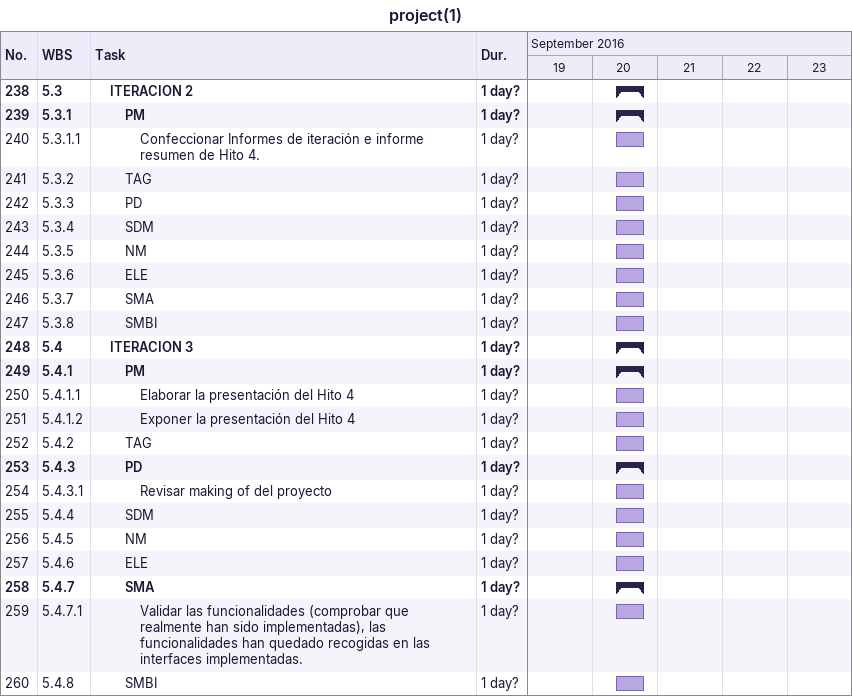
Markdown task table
project(1)

| ID | WBS | Task | Duration | Start | Finish |
|---|---|---|---|---|---|
| 238 | 5.3 | **ITERACION 2** | 1d? | 2016-09-20 | 2016-09-20 |
| 239 | 5.3.1 | **PM** | 1d? | 2016-09-20 | 2016-09-20 |
| 240 | 5.3.1.1 | Confeccionar Informes de iteración e informe resumen de Hito 4. | 1d? | 2016-09-20 | 2016-09-20 |
| 241 | 5.3.2 | TAG | 1d? | 2016-09-20 | 2016-09-20 |
| 242 | 5.3.3 | PD | 1d? | 2016-09-20 | 2016-09-20 |
| 243 | 5.3.4 | SDM | 1d? | 2016-09-20 | 2016-09-20 |
| 244 | 5.3.5 | NM | 1d? | 2016-09-20 | 2016-09-20 |
| 245 | 5.3.6 | ELE | 1d? | 2016-09-20 | 2016-09-20 |
| 246 | 5.3.7 | SMA | 1d? | 2016-09-20 | 2016-09-20 |
| 247 | 5.3.8 | SMBI | 1d? | 2016-09-20 | 2016-09-20 |
| 248 | 5.4 | **ITERACION 3** | 1d? | 2016-09-20 | 2016-09-20 |
| 249 | 5.4.1 | **PM** | 1d? | 2016-09-20 | 2016-09-20 |
| 250 | 5.4.1.1 | Elaborar la presentación del Hito 4 | 1d? | 2016-09-20 | 2016-09-20 |
| 251 | 5.4.1.2 | Exponer la presentación del Hito 4 | 1d? | 2016-09-20 | 2016-09-20 |
| 252 | 5.4.2 | TAG | 1d? | 2016-09-20 | 2016-09-20 |
| 253 | 5.4.3 | **PD** | 1d? | 2016-09-20 | 2016-09-20 |
| 254 | 5.4.3.1 | Revisar making of del proyecto | 1d? | 2016-09-20 | 2016-09-20 |
| 255 | 5.4.4 | SDM | 1d? | 2016-09-20 | 2016-09-20 |
| 256 | 5.4.5 | NM | 1d? | 2016-09-20 | 2016-09-20 |
| 257 | 5.4.6 | ELE | 1d? | 2016-09-20 | 2016-09-20 |
| 258 | 5.4.7 | **SMA** | 1d? | 2016-09-20 | 2016-09-20 |
| 259 | 5.4.7.1 | Validar las funcionalidades (comprobar que realmente han sido implementadas), las funcionalidades han quedado recogidas en las interfaces implementadas. | 1d? | 2016-09-20 | 2016-09-20 |
| 260 | 5.4.8 | SMBI | 1d? | 2016-09-20 | 2016-09-20 |
